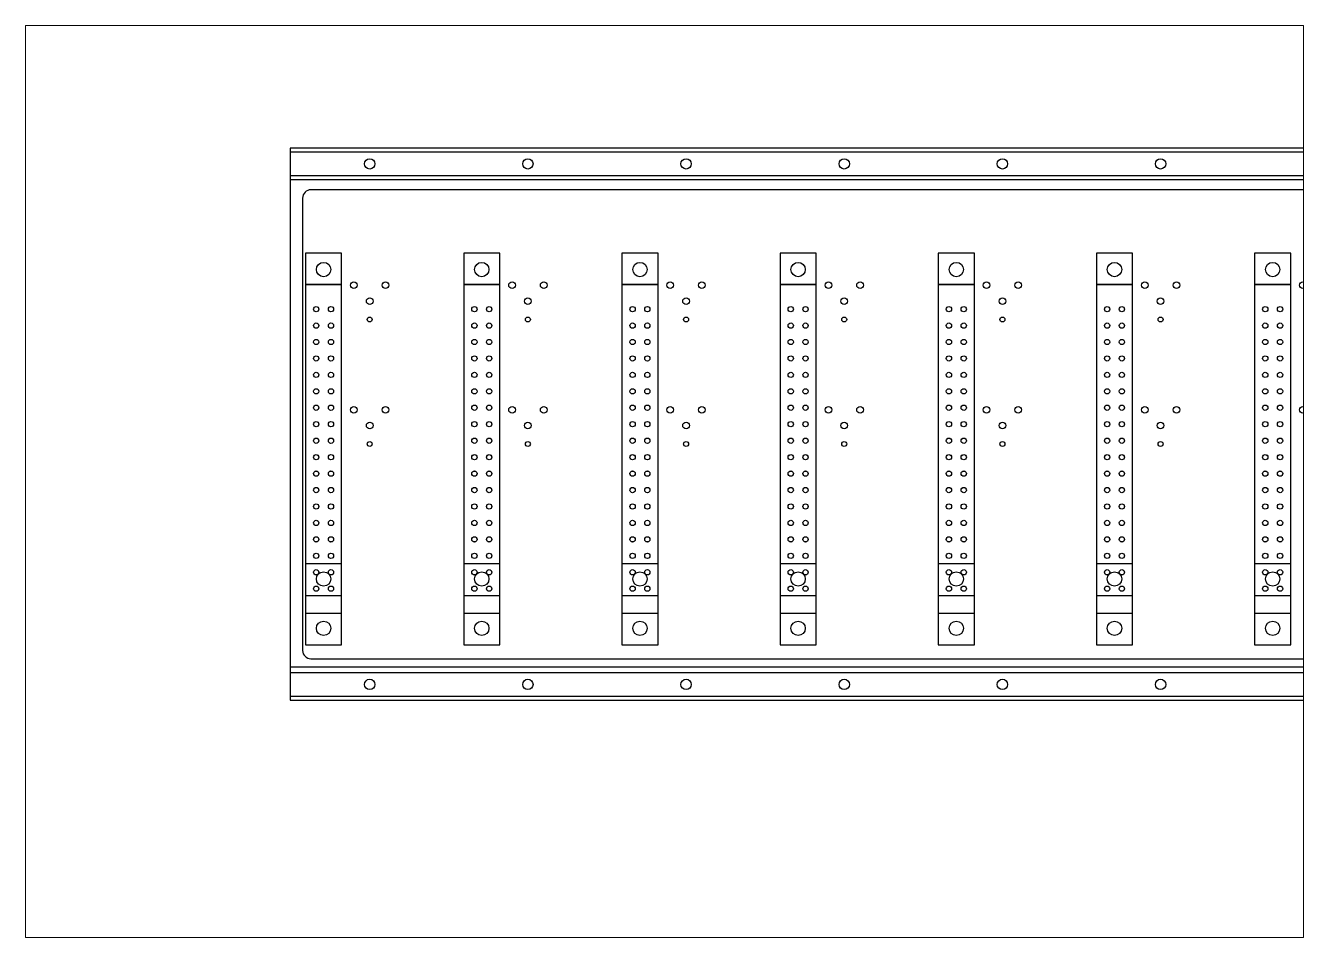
# Paper-space layout 'Layout1' of a CAD drawing. Header units: inches. Extents: x 1.09 to 9.79, y 0.78 to 6.99.
# The model-space entities are those that its viewports show. They can reach past a viewport. Long polylines and large blocks are cut down to what shows.
import ezdxf

# ---------------------------------------------------------------- set-up
doc = ezdxf.new("R2010")
doc.units = ezdxf.units.IN
doc.header["$MEASUREMENT"] = 0
for name, color, linetype, transparency in [('EDAC 30pin', 62, 'Continuous', 0.6), ('EDAC 36PIN', 150, 'Continuous', 0.6), ('PCB', 140, 'Continuous', 0.6)]:
    doc.layers.add(name, color=color, linetype=linetype, transparency=transparency)
doc.layers.add('Inserty', color=220, linetype='Continuous')

msp = doc.modelspace()

# ---------------------------------------------------------------- linework, layer by layer
for p, q in [((367.34, 168.06), (62.34, 168.06)), ((62.34, 168.06), (62.34, 160.06)), ((62.34, 160.56), (367.34, 160.56))]:
    msp.add_line(p, q)
for points in [[(62.34, 35.06), (367.34, 35.06), (367.34, 168.06), (62.34, 168.06)], [(62.34, 35.06), (367.34, 35.06), (367.34, 43.06), (62.34, 43.06)]]:
    msp.add_lwpolyline(points, close=True)
at = {"layer": 'EDAC 30pin', "transparency": 33554536}
for p, q in [((74.74, 135.22), (66.03, 135.22)), ((112.84, 135.22), (104.13, 135.22)), ((150.94, 135.22), (142.23, 135.22)), ((189.04, 135.22), (180.33, 135.22)), ((227.14, 135.22), (218.43, 135.22)), ((265.24, 135.22), (256.53, 135.22)), ((303.34, 135.22), (294.63, 135.22)), ((74.74, 67.91), (66.03, 67.91)), ((112.84, 67.91), (104.13, 67.91)), ((150.94, 67.91), (142.23, 67.91)), ((189.04, 67.91), (180.33, 67.91)), ((227.14, 67.91), (218.43, 67.91)), ((265.24, 67.91), (256.53, 67.91)), ((303.34, 67.91), (294.63, 67.91))]:
    msp.add_line(p, q, dxfattribs=at)
for points in [[(66.03, 60.34), (74.74, 60.34), (74.74, 142.79), (66.03, 142.79)], [(104.13, 60.34), (112.84, 60.34), (112.84, 142.79), (104.13, 142.79)], [(142.23, 60.34), (150.94, 60.34), (150.94, 142.79), (142.23, 142.79)], [(180.33, 60.34), (189.04, 60.34), (189.04, 142.79), (180.33, 142.79)], [(218.43, 60.34), (227.14, 60.34), (227.14, 142.79), (218.43, 142.79)], [(256.53, 60.34), (265.24, 60.34), (265.24, 142.79), (256.53, 142.79)], [(294.63, 60.34), (303.34, 60.34), (303.34, 142.79), (294.63, 142.79)]]:
    msp.add_lwpolyline(points, close=True, dxfattribs=at)
for centre, radius in [((70.39, 138.85), 1.73), ((108.49, 138.85), 1.73), ((146.59, 138.85), 1.73), ((184.69, 138.85), 1.73), ((222.79, 138.85), 1.73), ((260.89, 138.85), 1.73), ((298.99, 138.85), 1.73), ((68.61, 129.3), 0.635), ((72.17, 129.3), 0.635), ((106.71, 129.3), 0.635), ((110.27, 129.3), 0.635), ((144.81, 129.3), 0.635), ((148.37, 129.3), 0.635), ((182.91, 129.3), 0.635), ((186.47, 129.3), 0.635), ((221.01, 129.3), 0.635), ((224.57, 129.3), 0.635), ((259.11, 129.3), 0.635), ((262.67, 129.3), 0.635), ((297.21, 129.3), 0.635), ((300.77, 129.3), 0.635), ((68.61, 125.34), 0.635), ((72.17, 125.34), 0.635), ((106.71, 125.34), 0.635), ((110.27, 125.34), 0.635), ((144.81, 125.34), 0.635), ((148.37, 125.34), 0.635), ((182.91, 125.34), 0.635), ((186.47, 125.34), 0.635), ((221.01, 125.34), 0.635), ((224.57, 125.34), 0.635), ((259.11, 125.34), 0.635), ((262.67, 125.34), 0.635), ((297.21, 125.34), 0.635), ((300.77, 125.34), 0.635), ((68.61, 121.38), 0.635), ((72.17, 121.38), 0.635), ((106.71, 121.38), 0.635), ((110.27, 121.38), 0.635), ((144.81, 121.38), 0.635), ((148.37, 121.38), 0.635), ((182.91, 121.38), 0.635), ((186.47, 121.38), 0.635), ((221.01, 121.38), 0.635), ((224.57, 121.38), 0.635), ((259.11, 121.38), 0.635), ((262.67, 121.38), 0.635), ((297.21, 121.38), 0.635), ((300.77, 121.38), 0.635), ((68.61, 117.42), 0.635), ((72.17, 117.42), 0.635), ((106.71, 117.42), 0.635), ((110.27, 117.42), 0.635), ((144.81, 117.42), 0.635), ((148.37, 117.42), 0.635), ((182.91, 117.42), 0.635), ((186.47, 117.42), 0.635), ((221.01, 117.42), 0.635), ((224.57, 117.42), 0.635), ((259.11, 117.42), 0.635), ((262.67, 117.42), 0.635), ((297.21, 117.42), 0.635), ((300.77, 117.42), 0.635), ((68.61, 113.46), 0.635), ((72.17, 113.46), 0.635), ((106.71, 113.46), 0.635), ((110.27, 113.46), 0.635), ((144.81, 113.46), 0.635), ((148.37, 113.46), 0.635), ((182.91, 113.46), 0.635), ((186.47, 113.46), 0.635), ((221.01, 113.46), 0.635), ((224.57, 113.46), 0.635), ((259.11, 113.46), 0.635), ((262.67, 113.46), 0.635), ((297.21, 113.46), 0.635), ((300.77, 113.46), 0.635), ((68.61, 109.5), 0.635), ((72.17, 109.5), 0.635), ((106.71, 109.5), 0.635), ((110.27, 109.5), 0.635), ((144.81, 109.5), 0.635), ((148.37, 109.5), 0.635), ((182.91, 109.5), 0.635), ((186.47, 109.5), 0.635), ((221.01, 109.5), 0.635), ((224.57, 109.5), 0.635), ((259.11, 109.5), 0.635), ((262.67, 109.5), 0.635), ((297.21, 109.5), 0.635), ((300.77, 109.5), 0.635), ((68.61, 105.54), 0.635), ((72.17, 105.54), 0.635), ((106.71, 105.54), 0.635), ((110.27, 105.54), 0.635), ((144.81, 105.54), 0.635), ((148.37, 105.54), 0.635), ((182.91, 105.54), 0.635), ((186.47, 105.54), 0.635), ((221.01, 105.54), 0.635), ((224.57, 105.54), 0.635), ((259.11, 105.54), 0.635), ((262.67, 105.54), 0.635), ((297.21, 105.54), 0.635), ((300.77, 105.54), 0.635), ((68.61, 101.58), 0.635), ((72.17, 101.58), 0.635), ((106.71, 101.58), 0.635), ((110.27, 101.58), 0.635), ((144.81, 101.58), 0.635), ((148.37, 101.58), 0.635), ((182.91, 101.58), 0.635), ((186.47, 101.58), 0.635), ((221.01, 101.58), 0.635), ((224.57, 101.58), 0.635), ((259.11, 101.58), 0.635), ((262.67, 101.58), 0.635), ((297.21, 101.58), 0.635), ((300.77, 101.58), 0.635), ((68.61, 97.59), 0.635), ((72.17, 97.59), 0.635), ((106.71, 97.59), 0.635), ((110.27, 97.59), 0.635), ((144.81, 97.59), 0.635), ((148.37, 97.59), 0.635), ((182.91, 97.59), 0.635), ((186.47, 97.59), 0.635), ((221.01, 97.59), 0.635), ((224.57, 97.59), 0.635), ((259.11, 97.59), 0.635), ((262.67, 97.59), 0.635), ((297.21, 97.59), 0.635), ((300.77, 97.59), 0.635), ((68.61, 93.63), 0.635), ((72.17, 93.63), 0.635), ((106.71, 93.63), 0.635), ((110.27, 93.63), 0.635), ((144.81, 93.63), 0.635), ((148.37, 93.63), 0.635), ((182.91, 93.63), 0.635), ((186.47, 93.63), 0.635), ((221.01, 93.63), 0.635), ((224.57, 93.63), 0.635), ((259.11, 93.63), 0.635), ((262.67, 93.63), 0.635), ((297.21, 93.63), 0.635), ((300.77, 93.63), 0.635), ((68.61, 89.67), 0.635), ((72.17, 89.67), 0.635), ((106.71, 89.67), 0.635), ((110.27, 89.67), 0.635), ((144.81, 89.67), 0.635), ((148.37, 89.67), 0.635), ((182.91, 89.67), 0.635), ((186.47, 89.67), 0.635), ((221.01, 89.67), 0.635), ((224.57, 89.67), 0.635), ((259.11, 89.67), 0.635), ((262.67, 89.67), 0.635), ((297.21, 89.67), 0.635), ((300.77, 89.67), 0.635), ((68.61, 85.71), 0.635), ((72.17, 85.71), 0.635), ((106.71, 85.71), 0.635), ((110.27, 85.71), 0.635), ((144.81, 85.71), 0.635), ((148.37, 85.71), 0.635), ((182.91, 85.71), 0.635), ((186.47, 85.71), 0.635), ((221.01, 85.71), 0.635), ((224.57, 85.71), 0.635), ((259.11, 85.71), 0.635), ((262.67, 85.71), 0.635), ((297.21, 85.71), 0.635), ((300.77, 85.71), 0.635), ((68.61, 81.75), 0.635), ((72.17, 81.75), 0.635), ((106.71, 81.75), 0.635), ((110.27, 81.75), 0.635), ((144.81, 81.75), 0.635), ((148.37, 81.75), 0.635), ((182.91, 81.75), 0.635), ((186.47, 81.75), 0.635), ((221.01, 81.75), 0.635), ((224.57, 81.75), 0.635), ((259.11, 81.75), 0.635), ((262.67, 81.75), 0.635), ((297.21, 81.75), 0.635), ((300.77, 81.75), 0.635), ((68.61, 77.79), 0.635), ((72.17, 77.79), 0.635), ((106.71, 77.79), 0.635), ((110.27, 77.79), 0.635), ((144.81, 77.79), 0.635), ((148.37, 77.79), 0.635), ((182.91, 77.79), 0.635), ((186.47, 77.79), 0.635), ((221.01, 77.79), 0.635), ((224.57, 77.79), 0.635), ((259.11, 77.79), 0.635), ((262.67, 77.79), 0.635), ((297.21, 77.79), 0.635), ((300.77, 77.79), 0.635), ((68.61, 73.83), 0.635), ((72.17, 73.83), 0.635), ((106.71, 73.83), 0.635), ((110.27, 73.83), 0.635), ((144.81, 73.83), 0.635), ((148.37, 73.83), 0.635), ((182.91, 73.83), 0.635), ((186.47, 73.83), 0.635), ((221.01, 73.83), 0.635), ((224.57, 73.83), 0.635), ((259.11, 73.83), 0.635), ((262.67, 73.83), 0.635), ((297.21, 73.83), 0.635), ((300.77, 73.83), 0.635), ((70.39, 64.28), 1.73), ((108.49, 64.28), 1.73), ((146.59, 64.28), 1.73), ((184.69, 64.28), 1.73), ((222.79, 64.28), 1.73), ((260.89, 64.28), 1.73), ((298.99, 64.28), 1.73)]:
    msp.add_circle(centre, radius, dxfattribs=at)
at = {"layer": 'EDAC 36PIN', "transparency": 33554536}
for p, q in [((66.03, 135.22), (74.74, 135.22)), ((104.13, 135.22), (112.84, 135.22)), ((142.23, 135.22), (150.94, 135.22)), ((180.33, 135.22), (189.04, 135.22)), ((218.43, 135.22), (227.14, 135.22)), ((256.53, 135.22), (265.24, 135.22)), ((294.63, 135.22), (303.34, 135.22)), ((66.03, 56.02), (74.74, 56.02)), ((104.13, 56.02), (112.84, 56.02)), ((142.23, 56.02), (150.94, 56.02)), ((180.33, 56.02), (189.04, 56.02)), ((218.43, 56.02), (227.14, 56.02)), ((256.53, 56.02), (265.24, 56.02)), ((294.63, 56.02), (303.34, 56.02))]:
    msp.add_line(p, q, dxfattribs=at)
for points in [[(66.03, 48.45), (74.74, 48.45), (74.74, 142.79), (66.03, 142.79)], [(104.13, 48.45), (112.84, 48.45), (112.84, 142.79), (104.13, 142.79)], [(142.23, 48.45), (150.94, 48.45), (150.94, 142.79), (142.23, 142.79)], [(180.33, 48.45), (189.04, 48.45), (189.04, 142.79), (180.33, 142.79)], [(218.43, 48.45), (227.14, 48.45), (227.14, 142.79), (218.43, 142.79)], [(256.53, 48.45), (265.24, 48.45), (265.24, 142.79), (256.53, 142.79)], [(294.63, 48.45), (303.34, 48.45), (303.34, 142.79), (294.63, 142.79)]]:
    msp.add_lwpolyline(points, close=True, dxfattribs=at)
for centre, radius in [((70.39, 138.85), 1.73), ((108.49, 138.85), 1.73), ((146.59, 138.85), 1.73), ((184.69, 138.85), 1.73), ((222.79, 138.85), 1.73), ((260.89, 138.85), 1.73), ((298.99, 138.85), 1.73), ((68.61, 129.3), 0.635), ((72.17, 129.3), 0.635), ((106.71, 129.3), 0.635), ((110.27, 129.3), 0.635), ((144.81, 129.3), 0.635), ((148.37, 129.3), 0.635), ((182.91, 129.3), 0.635), ((186.47, 129.3), 0.635), ((221.01, 129.3), 0.635), ((224.57, 129.3), 0.635), ((259.11, 129.3), 0.635), ((262.67, 129.3), 0.635), ((297.21, 129.3), 0.635), ((300.77, 129.3), 0.635), ((68.61, 125.34), 0.635), ((72.17, 125.34), 0.635), ((106.71, 125.34), 0.635), ((110.27, 125.34), 0.635), ((144.81, 125.34), 0.635), ((148.37, 125.34), 0.635), ((182.91, 125.34), 0.635), ((186.47, 125.34), 0.635), ((221.01, 125.34), 0.635), ((224.57, 125.34), 0.635), ((259.11, 125.34), 0.635), ((262.67, 125.34), 0.635), ((297.21, 125.34), 0.635), ((300.77, 125.34), 0.635), ((68.61, 121.38), 0.635), ((72.17, 121.38), 0.635), ((106.71, 121.38), 0.635), ((110.27, 121.38), 0.635), ((144.81, 121.38), 0.635), ((148.37, 121.38), 0.635), ((182.91, 121.38), 0.635), ((186.47, 121.38), 0.635), ((221.01, 121.38), 0.635), ((224.57, 121.38), 0.635), ((259.11, 121.38), 0.635), ((262.67, 121.38), 0.635), ((297.21, 121.38), 0.635), ((300.77, 121.38), 0.635), ((68.61, 117.42), 0.635), ((72.17, 117.42), 0.635), ((106.71, 117.42), 0.635), ((110.27, 117.42), 0.635), ((144.81, 117.42), 0.635), ((148.37, 117.42), 0.635), ((182.91, 117.42), 0.635), ((186.47, 117.42), 0.635), ((221.01, 117.42), 0.635), ((224.57, 117.42), 0.635), ((259.11, 117.42), 0.635), ((262.67, 117.42), 0.635), ((297.21, 117.42), 0.635), ((300.77, 117.42), 0.635), ((68.61, 113.46), 0.635), ((72.17, 113.46), 0.635), ((106.71, 113.46), 0.635), ((110.27, 113.46), 0.635), ((144.81, 113.46), 0.635), ((148.37, 113.46), 0.635), ((182.91, 113.46), 0.635), ((186.47, 113.46), 0.635), ((221.01, 113.46), 0.635), ((224.57, 113.46), 0.635), ((259.11, 113.46), 0.635), ((262.67, 113.46), 0.635), ((297.21, 113.46), 0.635), ((300.77, 113.46), 0.635), ((68.61, 109.5), 0.635), ((72.17, 109.5), 0.635), ((106.71, 109.5), 0.635), ((110.27, 109.5), 0.635), ((144.81, 109.5), 0.635), ((148.37, 109.5), 0.635), ((182.91, 109.5), 0.635), ((186.47, 109.5), 0.635), ((221.01, 109.5), 0.635), ((224.57, 109.5), 0.635), ((259.11, 109.5), 0.635), ((262.67, 109.5), 0.635), ((297.21, 109.5), 0.635), ((300.77, 109.5), 0.635), ((68.61, 105.54), 0.635), ((72.17, 105.54), 0.635), ((106.71, 105.54), 0.635), ((110.27, 105.54), 0.635), ((144.81, 105.54), 0.635), ((148.37, 105.54), 0.635), ((182.91, 105.54), 0.635), ((186.47, 105.54), 0.635), ((221.01, 105.54), 0.635), ((224.57, 105.54), 0.635), ((259.11, 105.54), 0.635), ((262.67, 105.54), 0.635), ((297.21, 105.54), 0.635), ((300.77, 105.54), 0.635), ((68.61, 101.58), 0.635), ((72.17, 101.58), 0.635), ((106.71, 101.58), 0.635), ((110.27, 101.58), 0.635), ((144.81, 101.58), 0.635), ((148.37, 101.58), 0.635), ((182.91, 101.58), 0.635), ((186.47, 101.58), 0.635), ((221.01, 101.58), 0.635), ((224.57, 101.58), 0.635), ((259.11, 101.58), 0.635), ((262.67, 101.58), 0.635), ((297.21, 101.58), 0.635), ((300.77, 101.58), 0.635), ((68.61, 97.58), 0.635), ((72.17, 97.58), 0.635), ((106.71, 97.58), 0.635), ((110.27, 97.58), 0.635), ((144.81, 97.58), 0.635), ((148.37, 97.58), 0.635), ((182.91, 97.58), 0.635), ((186.47, 97.58), 0.635), ((221.01, 97.58), 0.635), ((224.57, 97.58), 0.635), ((259.11, 97.58), 0.635), ((262.67, 97.58), 0.635), ((297.21, 97.58), 0.635), ((300.77, 97.58), 0.635), ((68.61, 93.62), 0.635), ((72.17, 93.62), 0.635), ((106.71, 93.62), 0.635), ((110.27, 93.62), 0.635), ((144.81, 93.62), 0.635), ((148.37, 93.62), 0.635), ((182.91, 93.62), 0.635), ((186.47, 93.62), 0.635), ((221.01, 93.62), 0.635), ((224.57, 93.62), 0.635), ((259.11, 93.62), 0.635), ((262.67, 93.62), 0.635), ((297.21, 93.62), 0.635), ((300.77, 93.62), 0.635), ((68.61, 89.66), 0.635), ((72.17, 89.66), 0.635), ((106.71, 89.66), 0.635), ((110.27, 89.66), 0.635), ((144.81, 89.66), 0.635), ((148.37, 89.66), 0.635), ((182.91, 89.66), 0.635), ((186.47, 89.66), 0.635), ((221.01, 89.66), 0.635), ((224.57, 89.66), 0.635), ((259.11, 89.66), 0.635), ((262.67, 89.66), 0.635), ((297.21, 89.66), 0.635), ((300.77, 89.66), 0.635), ((68.61, 85.7), 0.635), ((72.17, 85.7), 0.635), ((106.71, 85.7), 0.635), ((110.27, 85.7), 0.635), ((144.81, 85.7), 0.635), ((148.37, 85.7), 0.635), ((182.91, 85.7), 0.635), ((186.47, 85.7), 0.635), ((221.01, 85.7), 0.635), ((224.57, 85.7), 0.635), ((259.11, 85.7), 0.635), ((262.67, 85.7), 0.635), ((297.21, 85.7), 0.635), ((300.77, 85.7), 0.635), ((68.61, 81.74), 0.635), ((72.17, 81.74), 0.635), ((106.71, 81.74), 0.635), ((110.27, 81.74), 0.635), ((144.81, 81.74), 0.635), ((148.37, 81.74), 0.635), ((182.91, 81.74), 0.635), ((186.47, 81.74), 0.635), ((221.01, 81.74), 0.635), ((224.57, 81.74), 0.635), ((259.11, 81.74), 0.635), ((262.67, 81.74), 0.635), ((297.21, 81.74), 0.635), ((300.77, 81.74), 0.635), ((68.61, 77.78), 0.635), ((72.17, 77.78), 0.635), ((106.71, 77.78), 0.635), ((110.27, 77.78), 0.635), ((144.81, 77.78), 0.635), ((148.37, 77.78), 0.635), ((182.91, 77.78), 0.635), ((186.47, 77.78), 0.635), ((221.01, 77.78), 0.635), ((224.57, 77.78), 0.635), ((259.11, 77.78), 0.635), ((262.67, 77.78), 0.635), ((297.21, 77.78), 0.635), ((300.77, 77.78), 0.635), ((68.61, 73.82), 0.635), ((72.17, 73.82), 0.635), ((106.71, 73.82), 0.635), ((110.27, 73.82), 0.635), ((144.81, 73.82), 0.635), ((148.37, 73.82), 0.635), ((182.91, 73.82), 0.635), ((186.47, 73.82), 0.635), ((221.01, 73.82), 0.635), ((224.57, 73.82), 0.635), ((259.11, 73.82), 0.635), ((262.67, 73.82), 0.635), ((297.21, 73.82), 0.635), ((300.77, 73.82), 0.635), ((68.61, 69.86), 0.635), ((72.17, 69.86), 0.635), ((106.71, 69.86), 0.635), ((110.27, 69.86), 0.635), ((144.81, 69.86), 0.635), ((148.37, 69.86), 0.635), ((182.91, 69.86), 0.635), ((186.47, 69.86), 0.635), ((221.01, 69.86), 0.635), ((224.57, 69.86), 0.635), ((259.11, 69.86), 0.635), ((262.67, 69.86), 0.635), ((297.21, 69.86), 0.635), ((300.77, 69.86), 0.635), ((68.61, 65.9), 0.635), ((72.17, 65.9), 0.635), ((106.71, 65.9), 0.635), ((110.27, 65.9), 0.635), ((144.81, 65.9), 0.635), ((148.37, 65.9), 0.635), ((182.91, 65.9), 0.635), ((186.47, 65.9), 0.635), ((221.01, 65.9), 0.635), ((224.57, 65.9), 0.635), ((259.11, 65.9), 0.635), ((262.67, 65.9), 0.635), ((297.21, 65.9), 0.635), ((300.77, 65.9), 0.635), ((68.61, 61.94), 0.635), ((72.17, 61.94), 0.635), ((106.71, 61.94), 0.635), ((110.27, 61.94), 0.635), ((144.81, 61.94), 0.635), ((148.37, 61.94), 0.635), ((182.91, 61.94), 0.635), ((186.47, 61.94), 0.635), ((221.01, 61.94), 0.635), ((224.57, 61.94), 0.635), ((259.11, 61.94), 0.635), ((262.67, 61.94), 0.635), ((297.21, 61.94), 0.635), ((300.77, 61.94), 0.635), ((70.39, 52.39), 1.73), ((108.49, 52.39), 1.73), ((146.59, 52.39), 1.73), ((184.69, 52.39), 1.73), ((222.79, 52.39), 1.73), ((260.89, 52.39), 1.73), ((298.99, 52.39), 1.73)]:
    msp.add_circle(centre, radius, dxfattribs=at)
at = {"layer": 'Inserty', "transparency": 33554536}
for p, q in [((62.34, 167.11), (62.34, 161.51)), ((367.34, 167.11), (62.34, 167.11)), ((62.34, 161.51), (367.34, 161.51)), ((62.34, 41.68), (62.34, 36.08)), ((367.34, 41.68), (62.34, 41.68)), ((62.34, 36.08), (367.34, 36.08))]:
    msp.add_line(p, q, dxfattribs=at)
for centre in [(81.49, 164.31), (119.59, 164.31), (157.69, 164.31), (195.79, 164.31), (233.89, 164.31), (271.99, 164.31), (81.49, 38.88), (119.59, 38.88), (157.69, 38.88), (195.79, 38.88), (233.89, 38.88), (271.99, 38.88)]:
    msp.add_circle(centre, 1.25, dxfattribs=at)
at = {"layer": 'PCB'}
for p, q in [((362.34, 158.06), (67.34, 158.06)), ((65.34, 156.06), (65.34, 47.06)), ((67.34, 45.06), (289.44, 45.06)), ((289.44, 45.06), (339.84, 45.06))]:
    msp.add_line(p, q, dxfattribs=at)
for centre, radius in [((77.68, 135.06), 0.8), ((85.3, 135.06), 0.8), ((115.78, 135.06), 0.8), ((123.4, 135.06), 0.8), ((153.88, 135.06), 0.8), ((161.5, 135.06), 0.8), ((191.98, 135.06), 0.8), ((199.6, 135.06), 0.8), ((230.08, 135.06), 0.8), ((237.7, 135.06), 0.8), ((268.18, 135.06), 0.8), ((275.8, 135.06), 0.8), ((306.28, 135.06), 0.8), ((81.49, 131.25), 0.8), ((119.59, 131.25), 0.8), ((157.69, 131.25), 0.8), ((195.79, 131.25), 0.8), ((233.89, 131.25), 0.8), ((271.99, 131.25), 0.8), ((81.49, 126.81), 0.6), ((119.59, 126.81), 0.6), ((157.69, 126.81), 0.6), ((195.79, 126.81), 0.6), ((233.89, 126.81), 0.6), ((271.99, 126.81), 0.6), ((77.68, 105.06), 0.8), ((85.3, 105.06), 0.8), ((115.78, 105.06), 0.8), ((123.4, 105.06), 0.8), ((153.88, 105.06), 0.8), ((161.5, 105.06), 0.8), ((191.98, 105.06), 0.8), ((199.6, 105.06), 0.8), ((230.08, 105.06), 0.8), ((237.7, 105.06), 0.8), ((268.18, 105.06), 0.8), ((275.8, 105.06), 0.8), ((306.28, 105.06), 0.8), ((81.49, 101.25), 0.8), ((119.59, 101.25), 0.8), ((157.69, 101.25), 0.8), ((195.79, 101.25), 0.8), ((233.89, 101.25), 0.8), ((271.99, 101.25), 0.8), ((81.49, 96.81), 0.6), ((119.59, 96.81), 0.6), ((157.69, 96.81), 0.6), ((195.79, 96.81), 0.6), ((233.89, 96.81), 0.6), ((271.99, 96.81), 0.6)]:
    msp.add_circle(centre, radius, dxfattribs=at)
for centre, start, end in [((67.34, 156.06), 90, 180), ((67.34, 47.06), 180, 270)]:
    msp.add_arc(centre, 2, start, end, dxfattribs=at)

psp = doc.layouts.get("Layout1")

# ---------------------------------------------------------------- viewports
at = {"layer": '0', "view_target_point": (152.5, 66.5)}
psp.add_viewport(center=(5.4375, 3.8819), size=(8.7, 6.211111), view_center_point=(0, 21.2695), view_height=219.740459, dxfattribs=at)

doc.saveas('drawing.dxf')
